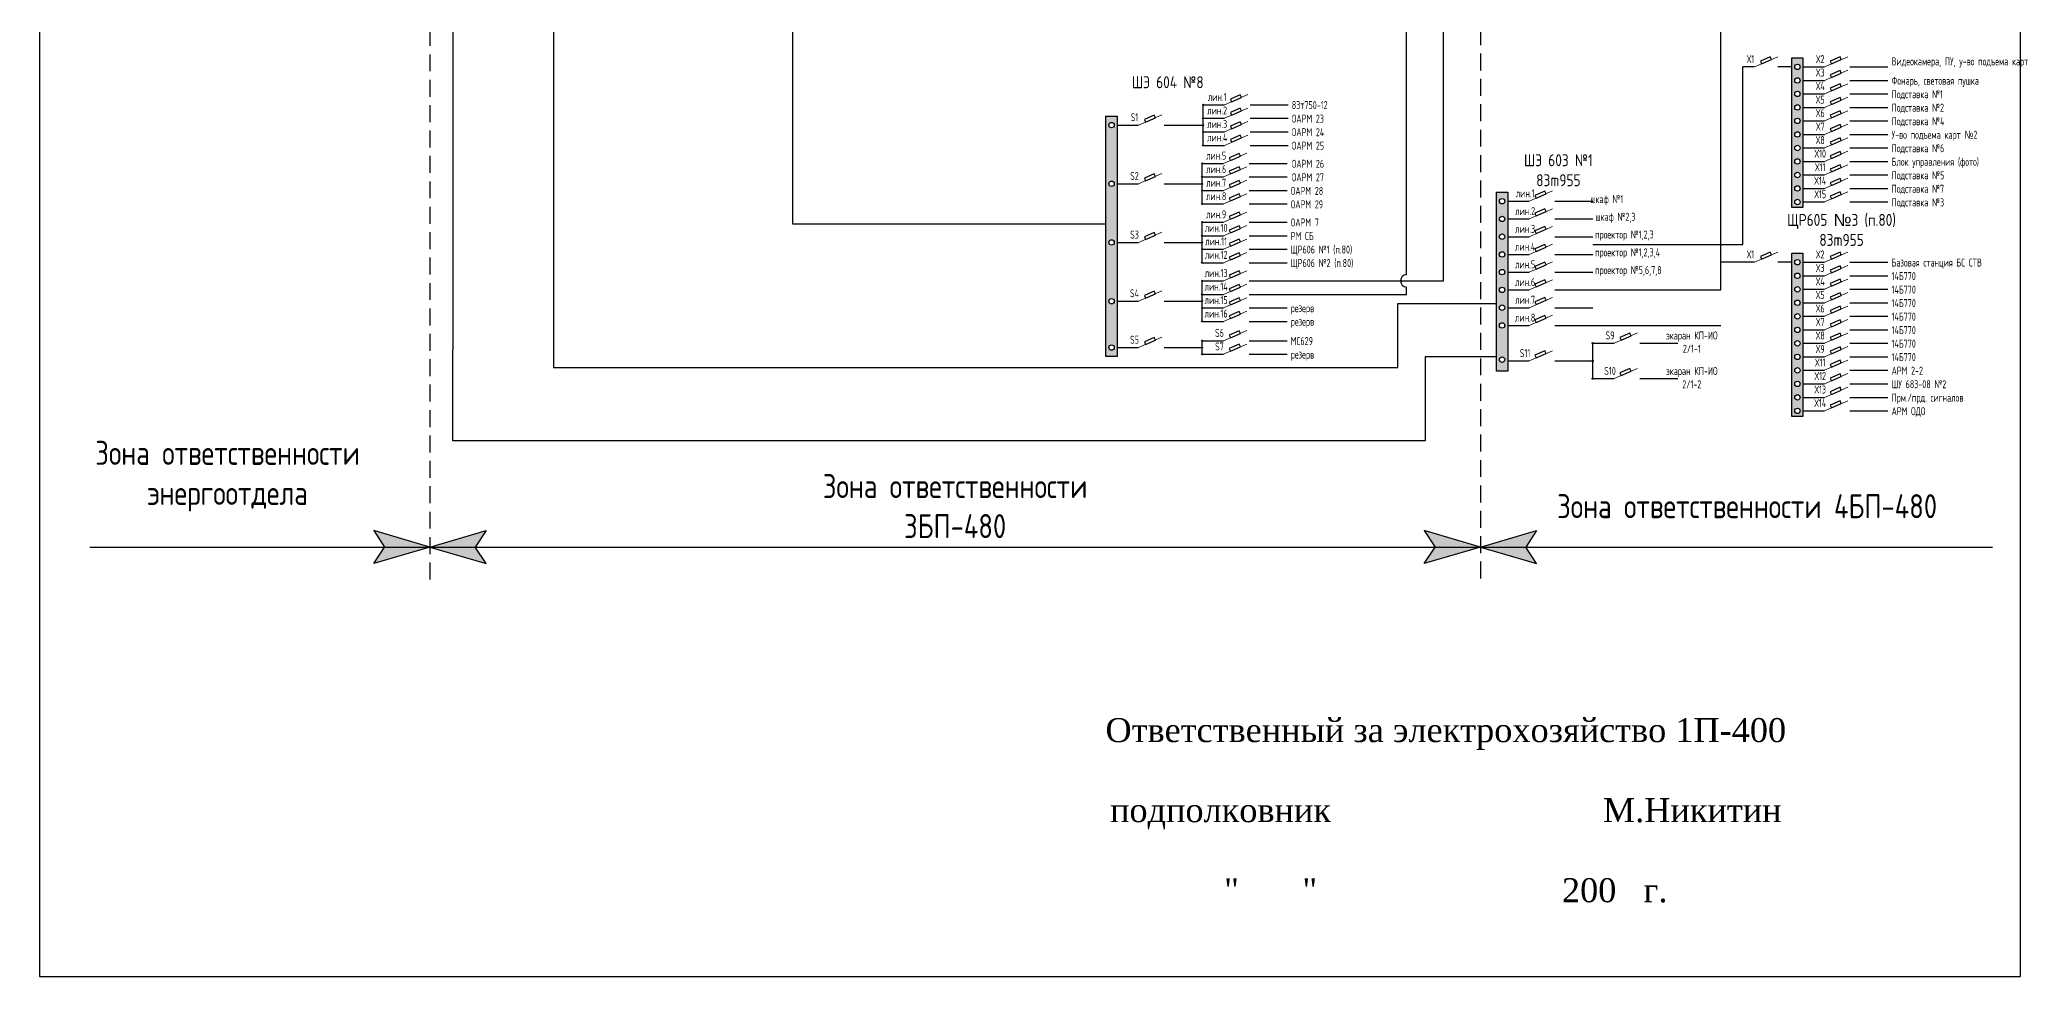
# Model space of a CAD drawing. Header units: millimetres. Extents: x 478 to 775, y 525 to 945.
# Drawn here: x 477.8 to 774.8, y 525.3 to 665.7 of the extents above; entities that cross this region are included whole.
import ezdxf

# ---------------------------------------------------------------- set-up
doc = ezdxf.new("R2010")
doc.units = ezdxf.units.MM
doc.header["$LTSCALE"] = 0.1
doc.linetypes.add('DASHEDX2', pattern=[38.1, 25.4, -12.7])
doc.styles.add('стиль1', font='txt.shx', dxfattribs={"width": 0.75, "height": 1.2})

msp = doc.modelspace()

# ---------------------------------------------------------------- hatches: boundary and pattern name
h = msp.add_hatch(color=256)
h.paths.add_polyline_path([(742.23, 662.97), (740.56, 662.97), (740.56, 640.53), (742.23, 640.53)])
h.paths.add_polyline_path([(741.8, 643.4, -1), (740.99, 643.4, -1)], flags=16)
h.paths.add_polyline_path([(740.99, 645.42, -1), (741.8, 645.42, -1)], flags=16)
h.paths.add_polyline_path([(741.8, 641.37, -1), (740.99, 641.37, -1)], flags=16)
h.paths.add_polyline_path([(740.99, 647.45, -1), (741.8, 647.45, -1)], flags=16)
h.paths.add_polyline_path([(740.99, 649.47, -1), (741.8, 649.47, -1)], flags=16)
h.paths.add_polyline_path([(740.99, 651.5, -1), (741.8, 651.5, -1)], flags=16)
h.paths.add_polyline_path([(740.99, 653.53, -1), (741.8, 653.53, -1)], flags=16)
h.paths.add_polyline_path([(740.99, 655.55, -1), (741.8, 655.55, -1)], flags=16)
h.paths.add_polyline_path([(740.99, 657.58, -1), (741.8, 657.58, -1)], flags=16)
h.paths.add_polyline_path([(740.99, 659.6, -1), (741.8, 659.6, -1)], flags=16)
h.paths.add_polyline_path([(740.99, 661.63, -1), (741.8, 661.63, -1)], flags=16)
h = msp.add_hatch(color=256)
h.paths.add_polyline_path([(637.72, 618.21), (639.4, 618.21), (639.4, 654.25), (637.72, 654.25)])
h.paths.add_polyline_path([(638.15, 635.3, -1), (638.97, 635.3, -1)], flags=16)
h.paths.add_polyline_path([(638.97, 626.5, -1), (638.15, 626.5, -1)], flags=16)
h.paths.add_polyline_path([(638.15, 644.1, -1), (638.97, 644.1, -1)], flags=16)
h.paths.add_polyline_path([(638.97, 619.55, -1), (638.15, 619.55, -1)], flags=16)
h.paths.add_polyline_path([(638.15, 652.9, -1), (638.97, 652.9, -1)], flags=16)
h = msp.add_hatch(color=256)
h.paths.add_polyline_path([(652.39, 655.94), (652.3, 655.94), (652.3, 655.85, 0.414214)], flags=17)
h.paths.add_polyline_path([(652.21, 655.94, 0.414214), (652.3, 655.85), (652.3, 655.94), (652.39, 655.94, 1)])
h = msp.add_hatch(color=256)
h.paths.add_polyline_path([(652.39, 653.92), (652.3, 653.92), (652.3, 653.83, 0.414214)], flags=17)
h.paths.add_polyline_path([(652.21, 653.92, 0.414214), (652.3, 653.83), (652.3, 653.92), (652.39, 653.92, 1)])
h = msp.add_hatch(color=256)
h.paths.add_polyline_path([(652.39, 652.9), (652.3, 652.9), (652.3, 652.81, 0.414214)], flags=17)
h.paths.add_polyline_path([(652.21, 652.9, 0.414214), (652.3, 652.81), (652.3, 652.9), (652.39, 652.9, 1)])
h = msp.add_hatch(color=256)
h.paths.add_polyline_path([(652.39, 651.89), (652.3, 651.89), (652.3, 651.8, 0.414214)], flags=17)
h.paths.add_polyline_path([(652.21, 651.89, 0.414214), (652.3, 651.8), (652.3, 651.89), (652.39, 651.89, 1)])
h = msp.add_hatch(color=256)
h.paths.add_polyline_path([(652.39, 649.86), (652.3, 649.86), (652.3, 649.77, 0.414214)], flags=17)
h.paths.add_polyline_path([(652.21, 649.86, 0.414214), (652.3, 649.77), (652.3, 649.86), (652.39, 649.86, 1)])
h = msp.add_hatch(color=256)
h.paths.add_polyline_path([(652.23, 647.14), (652.14, 647.14), (652.14, 647.05, 0.414214)], flags=17)
h.paths.add_polyline_path([(652.05, 647.14, 0.414214), (652.14, 647.05), (652.14, 647.14), (652.23, 647.14, 1)])
h = msp.add_hatch(color=256)
h.paths.add_polyline_path([(652.23, 645.12), (652.14, 645.12), (652.14, 645.03, 0.414214)], flags=17)
h.paths.add_polyline_path([(652.05, 645.12, 0.414214), (652.14, 645.03), (652.14, 645.12), (652.23, 645.12, 1)])
h = msp.add_hatch(color=256)
h.paths.add_polyline_path([(652.23, 644.1), (652.14, 644.1), (652.14, 644.01, 0.414214)], flags=17)
h.paths.add_polyline_path([(652.05, 644.1, 0.414214), (652.14, 644.01), (652.14, 644.1), (652.23, 644.1, 1)])
h = msp.add_hatch(color=256)
h.paths.add_polyline_path([(652.23, 643.09), (652.14, 643.09), (652.14, 643, 0.414214)], flags=17)
h.paths.add_polyline_path([(652.05, 643.09, 0.414214), (652.14, 643), (652.14, 643.09), (652.23, 643.09, 1)])
h = msp.add_hatch(color=256)
h.paths.add_polyline_path([(696.3, 616.02), (697.97, 616.02), (697.97, 642.84), (696.3, 642.84)])
h.paths.add_polyline_path([(696.73, 625.52, -1), (697.54, 625.52, -1)], flags=16)
h.paths.add_polyline_path([(696.73, 628.19, -1), (697.54, 628.19, -1)], flags=16)
h.paths.add_polyline_path([(697.54, 622.86, -1), (696.73, 622.86, -1)], flags=16)
h.paths.add_polyline_path([(696.73, 630.85, -1), (697.54, 630.85, -1)], flags=16)
h.paths.add_polyline_path([(696.73, 633.51, -1), (697.54, 633.51, -1)], flags=16)
h.paths.add_polyline_path([(697.54, 617.73, -1), (696.73, 617.73, -1)], flags=16)
h.paths.add_polyline_path([(696.73, 636.17, -1), (697.54, 636.17, -1)], flags=16)
h.paths.add_polyline_path([(696.73, 638.83, -1), (697.54, 638.83, -1)], flags=16)
h.paths.add_polyline_path([(696.73, 641.49, -1), (697.54, 641.49, -1)], flags=16)
h = msp.add_hatch(color=256)
h.paths.add_polyline_path([(652.23, 641.07), (652.14, 641.07), (652.14, 640.97, 0.414214)], flags=17)
h.paths.add_polyline_path([(652.05, 641.07, 0.414214), (652.14, 640.97), (652.14, 641.07), (652.23, 641.07, 1)])
h = msp.add_hatch(color=256)
h.paths.add_polyline_path([(652.23, 638.34), (652.14, 638.34), (652.14, 638.25, 0.414214)], flags=17)
h.paths.add_polyline_path([(652.05, 638.34, 0.414214), (652.14, 638.25), (652.14, 638.34), (652.23, 638.34, 1)])
h = msp.add_hatch(color=256)
h.paths.add_polyline_path([(652.23, 636.32), (652.14, 636.32), (652.14, 636.23, 0.414214)], flags=17)
h.paths.add_polyline_path([(652.05, 636.32, 0.414214), (652.14, 636.23), (652.14, 636.32), (652.23, 636.32, 1)])
h = msp.add_hatch(color=256)
h.paths.add_polyline_path([(652.23, 635.3), (652.14, 635.3), (652.14, 635.21, 0.414214)], flags=17)
h.paths.add_polyline_path([(652.05, 635.3, 0.414214), (652.14, 635.21), (652.14, 635.3), (652.23, 635.3, 1)])
h = msp.add_hatch(color=256)
h.paths.add_polyline_path([(652.23, 634.29), (652.14, 634.29), (652.14, 634.2, 0.414214)], flags=17)
h.paths.add_polyline_path([(652.05, 634.29, 0.414214), (652.14, 634.2), (652.14, 634.29), (652.23, 634.29, 1)])
h = msp.add_hatch(color=256)
h.paths.add_polyline_path([(742.23, 633.68), (740.56, 633.68), (740.56, 609.21), (742.23, 609.21)])
h.paths.add_polyline_path([(741.8, 618.15, -1), (740.99, 618.15, -1)], flags=16)
h.paths.add_polyline_path([(740.99, 620.18, -1), (741.8, 620.18, -1)], flags=16)
h.paths.add_polyline_path([(741.8, 616.13, -1), (740.99, 616.13, -1)], flags=16)
h.paths.add_polyline_path([(740.99, 622.2, -1), (741.8, 622.2, -1)], flags=16)
h.paths.add_polyline_path([(741.8, 614.1, -1), (740.99, 614.1, -1)], flags=16)
h.paths.add_polyline_path([(740.99, 624.23, -1), (741.8, 624.23, -1)], flags=16)
h.paths.add_polyline_path([(741.8, 612.07, -1), (740.99, 612.07, -1)], flags=16)
h.paths.add_polyline_path([(740.99, 626.26, -1), (741.8, 626.26, -1)], flags=16)
h.paths.add_polyline_path([(741.8, 610.05, -1), (740.99, 610.05, -1)], flags=16)
h.paths.add_polyline_path([(740.99, 628.28, -1), (741.8, 628.28, -1)], flags=16)
h.paths.add_polyline_path([(740.99, 630.31, -1), (741.8, 630.31, -1)], flags=16)
h.paths.add_polyline_path([(740.99, 632.34, -1), (741.8, 632.34, -1)], flags=16)
h = msp.add_hatch(color=256)
h.paths.add_polyline_path([(652.23, 632.27), (652.14, 632.27), (652.14, 632.18, 0.414214)], flags=17)
h.paths.add_polyline_path([(652.05, 632.27, 0.414214), (652.14, 632.18), (652.14, 632.27), (652.23, 632.27, 1)])
h = msp.add_hatch(color=256)
h.paths.add_polyline_path([(652.23, 629.54), (652.14, 629.54), (652.14, 629.45, 0.414214)], flags=17)
h.paths.add_polyline_path([(652.05, 629.54, 0.414214), (652.14, 629.45), (652.14, 629.54), (652.23, 629.54, 1)])
h = msp.add_hatch(color=256)
h.paths.add_polyline_path([(652.23, 627.52), (652.14, 627.52), (652.14, 627.43, 0.414214)], flags=17)
h.paths.add_polyline_path([(652.05, 627.52, 0.414214), (652.14, 627.43), (652.14, 627.52), (652.23, 627.52, 1)])
h = msp.add_hatch(color=256)
h.paths.add_polyline_path([(652.23, 626.5), (652.14, 626.5), (652.14, 626.41, 0.414214)], flags=17)
h.paths.add_polyline_path([(652.05, 626.5, 0.414214), (652.14, 626.41), (652.14, 626.5), (652.23, 626.5, 1)])
h = msp.add_hatch(color=256)
h.paths.add_polyline_path([(652.23, 625.49), (652.14, 625.49), (652.14, 625.4, 0.414214)], flags=17)
h.paths.add_polyline_path([(652.05, 625.49, 0.414214), (652.14, 625.4), (652.14, 625.49), (652.23, 625.49, 1)])
h = msp.add_hatch(color=256)
h.paths.add_polyline_path([(652.23, 623.47), (652.14, 623.47), (652.14, 623.38, 0.414214)], flags=17)
h.paths.add_polyline_path([(652.05, 623.47, 0.414214), (652.14, 623.38), (652.14, 623.47), (652.23, 623.47, 1)])
h = msp.add_hatch(color=256)
h.paths.add_polyline_path([(652.23, 620.57), (652.14, 620.57), (652.14, 620.47, 0.414214)], flags=17)
h.paths.add_polyline_path([(652.05, 620.57, 0.414214), (652.14, 620.47), (652.14, 620.57), (652.23, 620.57, 1)])
h = msp.add_hatch(color=256)
h.paths.add_polyline_path([(652.23, 619.55), (652.14, 619.55), (652.14, 619.46, 0.414214)], flags=17)
h.paths.add_polyline_path([(652.05, 619.55, 0.414214), (652.14, 619.46), (652.14, 619.55), (652.23, 619.55, 1)])
h = msp.add_hatch(color=256)
h.paths.add_polyline_path([(652.23, 618.54), (652.14, 618.54), (652.14, 618.45, 0.414214)], flags=17)
h.paths.add_polyline_path([(652.05, 618.54, 0.414214), (652.14, 618.45), (652.14, 618.54), (652.23, 618.54, 1)])
h = msp.add_hatch(color=256)
h.paths.add_polyline_path([(710.8, 620.2), (710.71, 620.2), (710.71, 620.11, 0.414214)], flags=17)
h.paths.add_polyline_path([(710.62, 620.2, 0.414214), (710.71, 620.11), (710.71, 620.2), (710.8, 620.2, 1)])
h = msp.add_hatch(color=256)
h.paths.add_polyline_path([(710.8, 617.54), (710.71, 617.54), (710.71, 617.45, 0.414214)], flags=17)
h.paths.add_polyline_path([(710.62, 617.54, 0.414214), (710.71, 617.45), (710.71, 617.54), (710.8, 617.54, 1)])
h = msp.add_hatch(color=256)
h.paths.add_polyline_path([(710.8, 614.88), (710.71, 614.88), (710.71, 614.79, 0.414214)], flags=17)
h.paths.add_polyline_path([(710.62, 614.88, 0.414214), (710.71, 614.79), (710.71, 614.88), (710.8, 614.88, 1)])
h = msp.add_hatch(color=256)
h.paths.add_polyline_path([(527.95, 592.09), (529.57, 589.62), (536.36, 589.62)])
h.paths.add_polyline_path([(536.36, 589.62), (529.57, 589.62), (527.95, 587.14)])
h.paths.add_polyline_path([(543.15, 589.62), (536.36, 589.62), (544.78, 587.14)])
h.paths.add_polyline_path([(544.78, 592.09), (536.36, 589.62), (543.15, 589.62)])
h = msp.add_hatch(color=256)
h.paths.add_polyline_path([(685.45, 592.09), (687.08, 589.62), (693.87, 589.62)])
h.paths.add_polyline_path([(693.87, 589.62), (687.08, 589.62), (685.45, 587.14)])
h.paths.add_polyline_path([(700.66, 589.62), (693.87, 589.62), (702.28, 587.14)])
h.paths.add_polyline_path([(702.28, 592.09), (693.87, 589.62), (700.66, 589.62)])

# ---------------------------------------------------------------- linework, layer by layer
for p, q in [((477.83, 945.25), (477.83, 525.25)), ((774.83, 525.25), (774.83, 945.25)), ((554.89, 761.67), (554.89, 616.55)), ((539.79, 759.92), (539.79, 619.22)), ((590.73, 727.5), (590.73, 638.11)), ((682.81, 630.46), (682.81, 699.34)), ((688.33, 629.54), (688.33, 697.22)), ((729.93, 628.19), (729.93, 690.07)), ((734.98, 661.63), (733.22, 661.63)), ((733.22, 635), (733.22, 661.63)), ((740.56, 661.63), (738.49, 661.63)), ((742.23, 661.63), (745.45, 661.63)), ((742.23, 659.6), (745.45, 659.6)), ((749.27, 661.63), (754.97, 661.63)), ((749.27, 659.6), (754.97, 659.6)), ((742.23, 657.58), (745.45, 657.58)), ((749.27, 657.58), (754.97, 657.58)), ((652.3, 655.94), (655.51, 655.94)), ((652.3, 649.86), (652.3, 655.94)), ((652.3, 653.92), (655.51, 653.92)), ((659.34, 655.94), (665.04, 655.94)), ((659.34, 653.92), (665.04, 653.92)), ((742.23, 655.55), (745.45, 655.55)), ((742.23, 653.53), (745.45, 653.53)), ((749.27, 655.55), (754.97, 655.55)), ((749.27, 653.53), (754.97, 653.53)), ((639.4, 652.9), (642.61, 652.9)), ((646.44, 652.9), (652.3, 652.9)), ((652.3, 651.89), (655.51, 651.89)), ((659.34, 651.89), (665.04, 651.89)), ((742.23, 651.5), (745.45, 651.5)), ((749.27, 651.5), (754.97, 651.5)), ((652.3, 649.86), (655.51, 649.86)), ((659.34, 649.86), (665.04, 649.86)), ((742.23, 649.47), (745.45, 649.47)), ((749.27, 649.47), (754.97, 649.47)), ((652.14, 647.14), (655.35, 647.14)), ((652.14, 641.07), (652.14, 647.14)), ((652.14, 645.12), (655.35, 645.12)), ((659.18, 647.14), (664.88, 647.14)), ((659.18, 645.12), (664.88, 645.12)), ((742.23, 647.45), (745.45, 647.45)), ((742.23, 645.42), (745.45, 645.42)), ((749.27, 647.45), (754.97, 647.45)), ((749.27, 645.42), (754.97, 645.42)), ((639.4, 644.1), (642.61, 644.1)), ((646.44, 644.1), (652.14, 644.1)), ((652.14, 643.09), (655.35, 643.09)), ((659.18, 643.09), (664.88, 643.09)), ((742.23, 643.4), (745.45, 643.4)), ((749.27, 643.4), (754.97, 643.4)), ((652.14, 641.07), (655.35, 641.07)), ((659.18, 641.07), (664.88, 641.07)), ((697.97, 641.49), (701.18, 641.49)), ((697.97, 638.83), (701.18, 638.83)), ((705.01, 641.49), (710.71, 641.49)), ((705.01, 638.83), (710.71, 638.83)), ((742.23, 640.53), (740.56, 640.53)), ((742.23, 641.37), (745.45, 641.37)), ((749.27, 641.37), (754.97, 641.37)), ((590.73, 638.11), (637.72, 638.11)), ((652.14, 638.34), (655.35, 638.34)), ((652.14, 632.27), (652.14, 638.34)), ((652.14, 636.32), (655.35, 636.32)), ((659.18, 638.34), (664.88, 638.34)), ((659.18, 636.32), (664.88, 636.32)), ((697.97, 636.17), (701.18, 636.17)), ((705.01, 636.17), (710.71, 636.17)), ((639.4, 635.3), (642.61, 635.3)), ((646.44, 635.3), (652.14, 635.3)), ((652.14, 634.29), (655.35, 634.29)), ((659.18, 634.29), (664.88, 634.29)), ((697.97, 633.51), (701.18, 633.51)), ((705.01, 633.51), (710.71, 633.51)), ((710.71, 635), (733.22, 635)), ((652.14, 632.27), (655.35, 632.27)), ((659.18, 632.27), (664.88, 632.27)), ((697.97, 630.85), (701.18, 630.85)), ((705.01, 630.85), (710.71, 630.85)), ((734.98, 632.34), (729.93, 632.34)), ((740.56, 632.34), (738.49, 632.34)), ((742.23, 632.34), (745.45, 632.34)), ((742.23, 630.31), (745.45, 630.31)), ((749.27, 632.34), (754.97, 632.34)), ((749.27, 630.31), (754.97, 630.31)), ((652.14, 629.54), (655.35, 629.54)), ((652.14, 623.47), (652.14, 629.54)), ((652.14, 627.52), (655.35, 627.52)), ((659.18, 629.54), (664.88, 629.54)), ((659.18, 627.52), (664.88, 627.52)), ((664.88, 629.54), (688.33, 629.54)), ((664.88, 627.52), (682.81, 627.52)), ((682.81, 627.52), (682.81, 628.63)), ((697.97, 628.19), (701.18, 628.19)), ((705.01, 628.19), (710.71, 628.19)), ((710.71, 628.19), (729.93, 628.19)), ((742.23, 628.28), (745.45, 628.28)), ((749.27, 628.28), (754.97, 628.28)), ((639.4, 626.5), (642.61, 626.5)), ((646.44, 626.5), (652.14, 626.5)), ((652.14, 625.49), (655.35, 625.49)), ((659.18, 625.49), (664.88, 625.49)), ((681.48, 616.55), (681.48, 626.16)), ((681.48, 626.16), (696.3, 626.16)), ((697.97, 625.52), (701.18, 625.52)), ((705.01, 625.52), (710.71, 625.52)), ((742.23, 626.26), (745.45, 626.26)), ((742.23, 624.23), (745.45, 624.23)), ((749.27, 626.26), (754.97, 626.26)), ((749.27, 624.23), (754.97, 624.23)), ((652.14, 623.47), (655.35, 623.47)), ((659.18, 623.47), (664.88, 623.47)), ((697.97, 622.86), (701.18, 622.86)), ((705.01, 622.86), (710.71, 622.86)), ((710.71, 622.86), (729.93, 622.86)), ((742.23, 622.2), (745.45, 622.2)), ((749.27, 622.2), (754.97, 622.2)), ((539.79, 605.58), (539.79, 619.22)), ((639.4, 619.55), (642.61, 619.55)), ((646.44, 619.55), (652.14, 619.55)), ((652.14, 620.57), (655.35, 620.57)), ((652.14, 618.54), (652.14, 620.57)), ((652.14, 618.54), (655.35, 618.54)), ((659.18, 620.57), (664.88, 620.57)), ((659.18, 618.54), (664.88, 618.54)), ((696.3, 618.13), (685.58, 618.13)), ((685.58, 618.13), (685.58, 605.58)), ((710.71, 620.2), (713.93, 620.2)), ((710.71, 614.88), (710.71, 620.2)), ((717.75, 620.2), (723.45, 620.2)), ((742.23, 620.18), (745.45, 620.18)), ((742.23, 618.15), (745.45, 618.15)), ((749.27, 620.18), (754.97, 620.18)), ((749.27, 618.15), (754.97, 618.15)), ((554.89, 616.55), (681.48, 616.55)), ((697.97, 617.54), (701.18, 617.54)), ((705.01, 617.54), (710.71, 617.54)), ((710.71, 614.88), (713.93, 614.88)), ((717.75, 614.88), (723.45, 614.88)), ((742.23, 616.13), (745.45, 616.13)), ((749.27, 616.13), (754.97, 616.13)), ((742.23, 614.1), (745.45, 614.1)), ((742.23, 612.07), (745.45, 612.07)), ((749.27, 614.1), (754.97, 614.1)), ((749.27, 612.07), (754.97, 612.07)), ((742.23, 610.05), (745.45, 610.05)), ((749.27, 610.05), (754.97, 610.05)), ((685.58, 605.58), (539.79, 605.58)), ((536.36, 589.62), (527.95, 592.09)), ((527.95, 592.09), (529.57, 589.62)), ((536.36, 589.62), (544.78, 592.09)), ((544.78, 592.09), (543.15, 589.62)), ((693.87, 589.62), (685.45, 592.09)), ((685.45, 592.09), (687.08, 589.62)), ((693.87, 589.62), (702.28, 592.09)), ((702.28, 592.09), (700.66, 589.62)), ((485.38, 589.62), (770.66, 589.62)), ((536.36, 589.62), (527.95, 587.14)), ((527.95, 587.14), (529.57, 589.62)), ((536.36, 589.62), (544.78, 587.14)), ((544.78, 587.14), (543.15, 589.62)), ((693.87, 589.62), (685.45, 587.14)), ((685.45, 587.14), (687.08, 589.62)), ((693.87, 589.62), (702.28, 587.14)), ((702.28, 587.14), (700.66, 589.62)), ((477.83, 525.25), (774.83, 525.25))]:
    msp.add_line(p, q)
at = {"linetype": 'DASHEDX2'}
for p, q in [((536.36, 899.73), (536.36, 583.51)), ((693.87, 694.12), (693.87, 584.29))]:
    msp.add_line(p, q, dxfattribs=at)
at = {"lineweight": 15}
for p, q in [((734.98, 661.63), (738.49, 663.16)), ((745.45, 661.63), (748.95, 663.16)), ((745.45, 659.6), (748.95, 661.13)), ((655.51, 655.94), (659.02, 657.47)), ((745.45, 657.58), (748.95, 659.11)), ((745.45, 655.55), (748.95, 657.08)), ((642.61, 652.9), (646.12, 654.43)), ((655.51, 653.92), (659.02, 655.45)), ((655.51, 651.89), (659.02, 653.42)), ((745.45, 653.53), (748.95, 655.05)), ((655.51, 649.86), (659.02, 651.39)), ((745.45, 651.5), (748.95, 653.03)), ((745.45, 649.47), (748.95, 651)), ((655.35, 647.14), (658.86, 648.67)), ((745.45, 647.45), (748.95, 648.98)), ((642.61, 644.1), (646.12, 645.63)), ((655.35, 645.12), (658.86, 646.65)), ((655.35, 643.09), (658.86, 644.62)), ((745.45, 645.42), (748.95, 646.95)), ((745.45, 643.4), (748.95, 644.92)), ((655.35, 641.07), (658.86, 642.59)), ((701.18, 641.49), (704.69, 643.02)), ((745.45, 641.37), (748.95, 642.9)), ((655.35, 638.34), (658.86, 639.87)), ((701.18, 638.83), (704.69, 640.36)), ((642.61, 635.3), (646.12, 636.83)), ((655.35, 636.32), (658.86, 637.85)), ((655.35, 634.29), (658.86, 635.82)), ((701.18, 636.17), (704.69, 637.7)), ((655.35, 632.27), (658.86, 633.79)), ((701.18, 633.51), (704.69, 635.04)), ((734.98, 632.34), (738.49, 633.86)), ((745.45, 632.34), (748.95, 633.86)), ((655.35, 629.54), (658.86, 631.07)), ((701.18, 630.85), (704.69, 632.38)), ((701.18, 628.19), (704.69, 629.71)), ((745.45, 630.31), (748.95, 631.84)), ((745.45, 628.28), (748.95, 629.81)), ((642.61, 626.5), (646.12, 628.03)), ((655.35, 627.52), (658.86, 629.05)), ((655.35, 625.49), (658.86, 627.02)), ((701.18, 625.52), (704.69, 627.05)), ((745.45, 626.26), (748.95, 627.79)), ((655.35, 623.47), (658.86, 624.99)), ((701.18, 622.86), (704.69, 624.39)), ((745.45, 624.23), (748.95, 625.76)), ((745.45, 622.2), (748.95, 623.73)), ((642.61, 619.55), (646.12, 621.08)), ((655.35, 620.57), (658.86, 622.09)), ((713.93, 620.2), (717.43, 621.73)), ((745.45, 620.18), (748.95, 621.71)), ((655.35, 618.54), (658.86, 620.07)), ((701.18, 617.54), (704.69, 619.07)), ((745.45, 618.15), (748.95, 619.68)), ((713.93, 614.88), (717.43, 616.41)), ((745.45, 616.13), (748.95, 617.65)), ((745.45, 614.1), (748.95, 615.63)), ((745.45, 612.07), (748.95, 613.6)), ((745.45, 610.05), (748.95, 611.58))]:
    msp.add_line(p, q, dxfattribs=at)
for points in [[(736.03, 662.08), (737.52, 662.73), (737.34, 663.14), (735.85, 662.49)], [(740.56, 662.97), (742.23, 662.97), (742.23, 640.53), (740.56, 640.53)], [(746.49, 662.08), (747.98, 662.73), (747.8, 663.14), (746.31, 662.49)], [(746.49, 660.06), (747.98, 660.71), (747.8, 661.11), (746.31, 660.46)], [(656.56, 656.4), (658.05, 657.05), (657.87, 657.45), (656.38, 656.8)], [(746.49, 658.03), (747.98, 658.68), (747.8, 659.08), (746.31, 658.43)], [(746.49, 656.01), (747.98, 656.66), (747.8, 657.06), (746.31, 656.41)], [(637.72, 654.25), (639.4, 654.25), (639.4, 618.21), (637.72, 618.21)], [(643.65, 653.36), (645.15, 654.01), (644.97, 654.41), (643.48, 653.76)], [(656.56, 654.37), (658.05, 655.02), (657.87, 655.42), (656.38, 654.77)], [(746.49, 653.98), (747.98, 654.63), (747.8, 655.03), (746.31, 654.38)], [(656.56, 652.34), (658.05, 653), (657.87, 653.4), (656.38, 652.75)], [(656.56, 650.32), (658.05, 650.97), (657.87, 651.37), (656.38, 650.72)], [(746.49, 651.95), (747.98, 652.6), (747.8, 653.01), (746.31, 652.36)], [(746.49, 649.93), (747.98, 650.58), (747.8, 650.98), (746.31, 650.33)], [(656.4, 647.6), (657.89, 648.25), (657.71, 648.65), (656.22, 648)], [(746.49, 647.9), (747.98, 648.55), (747.8, 648.95), (746.31, 648.3)], [(643.65, 644.56), (645.15, 645.21), (644.97, 645.61), (643.48, 644.96)], [(656.4, 645.57), (657.89, 646.22), (657.71, 646.62), (656.22, 645.97)], [(656.4, 643.55), (657.89, 644.2), (657.71, 644.6), (656.22, 643.95)], [(746.49, 645.88), (747.98, 646.53), (747.8, 646.93), (746.31, 646.28)], [(746.49, 643.85), (747.98, 644.5), (747.8, 644.9), (746.31, 644.25)], [(656.4, 641.52), (657.89, 642.17), (657.71, 642.57), (656.22, 641.92)], [(696.3, 642.84), (697.97, 642.84), (697.97, 616.02), (696.3, 616.02)], [(702.23, 641.95), (703.72, 642.6), (703.54, 643), (702.05, 642.35)], [(746.49, 641.82), (747.98, 642.47), (747.8, 642.88), (746.31, 642.23)], [(656.4, 638.8), (657.89, 639.45), (657.71, 639.85), (656.22, 639.2)], [(702.23, 639.29), (703.72, 639.94), (703.54, 640.34), (702.05, 639.69)], [(643.65, 635.76), (645.15, 636.41), (644.97, 636.81), (643.48, 636.16)], [(656.4, 636.77), (657.89, 637.42), (657.71, 637.82), (656.22, 637.17)], [(656.4, 634.75), (657.89, 635.4), (657.71, 635.8), (656.22, 635.15)], [(702.23, 636.63), (703.72, 637.28), (703.54, 637.68), (702.05, 637.03)], [(656.4, 632.72), (657.89, 633.37), (657.71, 633.77), (656.22, 633.12)], [(702.23, 633.96), (703.72, 634.61), (703.54, 635.02), (702.05, 634.37)], [(736.03, 632.79), (737.52, 633.44), (737.34, 633.84), (735.85, 633.19)], [(740.56, 633.68), (742.23, 633.68), (742.23, 609.21), (740.56, 609.21)], [(746.49, 632.79), (747.98, 633.44), (747.8, 633.84), (746.31, 633.19)], [(656.4, 630), (657.89, 630.65), (657.71, 631.05), (656.22, 630.4)], [(702.23, 631.3), (703.72, 631.95), (703.54, 632.35), (702.05, 631.7)], [(702.23, 628.64), (703.72, 629.29), (703.54, 629.69), (702.05, 629.04)], [(746.49, 630.76), (747.98, 631.41), (747.8, 631.82), (746.31, 631.16)], [(746.49, 628.74), (747.98, 629.39), (747.8, 629.79), (746.31, 629.14)], [(643.65, 626.96), (645.15, 627.61), (644.97, 628.01), (643.48, 627.36)], [(656.4, 627.97), (657.89, 628.62), (657.71, 629.02), (656.22, 628.37)], [(656.4, 625.95), (657.89, 626.6), (657.71, 627), (656.22, 626.35)], [(702.23, 625.98), (703.72, 626.63), (703.54, 627.03), (702.05, 626.38)], [(746.49, 626.71), (747.98, 627.36), (747.8, 627.76), (746.31, 627.11)], [(656.4, 623.92), (657.89, 624.57), (657.71, 624.97), (656.22, 624.32)], [(702.23, 623.32), (703.72, 623.97), (703.54, 624.37), (702.05, 623.72)], [(746.49, 624.68), (747.98, 625.34), (747.8, 625.74), (746.31, 625.09)], [(746.49, 622.66), (747.98, 623.31), (747.8, 623.71), (746.31, 623.06)], [(643.65, 620.01), (645.15, 620.66), (644.97, 621.06), (643.48, 620.41)], [(656.4, 621.02), (657.89, 621.67), (657.71, 622.07), (656.22, 621.42)], [(714.97, 620.65), (716.46, 621.3), (716.28, 621.71), (714.79, 621.06)], [(746.49, 620.63), (747.98, 621.28), (747.8, 621.68), (746.31, 621.03)], [(656.4, 618.99), (657.89, 619.64), (657.71, 620.05), (656.22, 619.4)], [(702.23, 617.99), (703.72, 618.64), (703.54, 619.05), (702.05, 618.39)], [(746.49, 618.61), (747.98, 619.26), (747.8, 619.66), (746.31, 619.01)], [(714.97, 615.33), (716.46, 615.98), (716.28, 616.38), (714.79, 615.73)], [(746.49, 616.58), (747.98, 617.23), (747.8, 617.63), (746.31, 616.98)], [(746.49, 614.55), (747.98, 615.2), (747.8, 615.61), (746.31, 614.96)], [(746.49, 612.53), (747.98, 613.18), (747.8, 613.58), (746.31, 612.93)], [(746.49, 610.5), (747.98, 611.15), (747.8, 611.55), (746.31, 610.9)]]:
    msp.add_lwpolyline(points, close=True)
for centre, radius in [((741.4, 661.63), 0.407), ((741.4, 659.6), 0.407), ((741.4, 657.58), 0.407), ((652.3, 655.94), 0.0905), ((652.3, 653.92), 0.0905), ((741.4, 655.55), 0.407), ((741.4, 653.53), 0.407), ((638.56, 652.9), 0.407), ((652.3, 652.9), 0.0905), ((652.3, 651.89), 0.0905), ((741.4, 651.5), 0.407), ((652.3, 649.86), 0.0905), ((741.4, 649.47), 0.407), ((741.4, 647.45), 0.407), ((638.56, 644.1), 0.407), ((652.14, 647.14), 0.0905), ((652.14, 645.12), 0.0905), ((741.4, 645.42), 0.407), ((652.14, 644.1), 0.0905), ((652.14, 643.09), 0.0905), ((697.13, 641.49), 0.407), ((741.4, 643.4), 0.407), ((741.4, 641.37), 0.407), ((652.14, 641.07), 0.0905), ((697.13, 638.83), 0.407), ((638.56, 635.3), 0.407), ((652.14, 638.34), 0.0905), ((652.14, 636.32), 0.0905), ((697.13, 636.17), 0.407), ((652.14, 635.3), 0.0905), ((652.14, 634.29), 0.0905), ((697.13, 633.51), 0.407), ((741.4, 632.34), 0.407), ((652.14, 632.27), 0.0905), ((697.13, 630.85), 0.407), ((741.4, 630.31), 0.407), ((638.56, 626.5), 0.407), ((652.14, 629.54), 0.0905), ((652.14, 627.52), 0.0905), ((697.13, 628.19), 0.407), ((741.4, 628.28), 0.407), ((652.14, 626.5), 0.0905), ((652.14, 625.49), 0.0905), ((697.13, 625.52), 0.407), ((741.4, 626.26), 0.407), ((741.4, 624.23), 0.407), ((652.14, 623.47), 0.0905), ((697.13, 622.86), 0.407), ((741.4, 622.2), 0.407), ((638.56, 619.55), 0.407), ((652.14, 620.57), 0.0905), ((652.14, 619.55), 0.0905), ((652.14, 618.54), 0.0905), ((697.13, 617.73), 0.407), ((710.71, 620.2), 0.0905), ((741.4, 620.18), 0.407), ((741.4, 618.15), 0.407), ((710.71, 617.54), 0.0905), ((710.71, 614.88), 0.0905), ((741.4, 616.13), 0.407), ((741.4, 614.1), 0.407), ((741.4, 612.07), 0.407), ((741.4, 610.05), 0.407)]:
    msp.add_circle(centre, radius)
msp.add_arc((682.81, 629.54), 0.919, 90, 270)

# ---------------------------------------------------------------- texts
at = {"char_height": 1.2, "style": 'стиль1'}
for s, insert, width, attachment_point in [('{\\fGOST|b0|i0|c204|p34;Х1}', (734.37, 662.8), 14.6601, 5), ('{\\fGOST|b0|i0|c204|p34;Х2}', (744.83, 662.8), 14.6601, 5), ('{\\fGOST|b0|i0|c204|p34;Видеокамера, ПУ, у-во подъема карт}', (755.52, 663.06), 21.5755, 1), ('{\\fGOST|b0|i0|c204|p34;Х4}', (744.83, 658.75), 14.6601, 5), ('{\\fGOST|b0|i0|c204|p34;Х3}', (744.83, 660.78), 14.6601, 5), ('{\\fGOST|b0|i0|c204|p34;Фонарь, световая пушка}', (755.52, 660.16), 21.5755, 1), ('{\\fGOST|b0|i0|c204|p34;лин.1}', (654.4, 657.12), 14.6601, 5), ('{\\fGOST|b0|i0|c204|p34;83т750-12}', (665.59, 656.5), 14.6601, 1), ('{\\fGOST|b0|i0|c204|p34;Х5}', (744.83, 656.72), 14.6601, 5), ('{\\fGOST|b0|i0|c204|p34;Подставка №1}', (755.52, 658.13), 14.6601, 1), ('{\\fGOST|b0|i0|c204|p34;S1}', (642, 654.08), 14.6601, 5), ('{\\fGOST|b0|i0|c204|p34;лин.2}', (654.4, 655.09), 14.6601, 5), ('{\\fGOST|b0|i0|c204|p34;лин.3}', (654.4, 653.06), 14.6601, 5), ('{\\fGOST|b0|i0|c204|p34;ОАРМ 23}', (665.59, 654.47), 14.6601, 1), ('{\\fGOST|b0|i0|c204|p34;Х6}', (744.83, 654.7), 14.6601, 5), ('{\\fGOST|b0|i0|c204|p34;Подставка №2}', (755.52, 656.11), 14.6601, 1), ('{\\fGOST|b0|i0|c204|p34;Подставка №4}', (755.52, 654.08), 14.6601, 1), ('{\\fGOST|b0|i0|c204|p34;лин.4}', (654.4, 651.04), 14.6601, 5), ('{\\fGOST|b0|i0|c204|p34;ОАРМ 24}', (665.59, 652.44), 14.6601, 1), ('{\\fGOST|b0|i0|c204|p34;Х8}', (744.83, 650.65), 14.6601, 5), ('{\\fGOST|b0|i0|c204|p34;Х7}', (744.83, 652.67), 14.6601, 5), ('{\\fGOST|b0|i0|c204|p34;У-во подъема карт \\fArial|b0|i0|c204|p34;№\\fGOST|b0|i0|c204|p34;2}', (755.52, 652.05), 17.603, 1), ('{\\fGOST|b0|i0|c204|p34;лин.5}', (654.24, 648.32), 14.6601, 5), ('{\\fGOST|b0|i0|c204|p34;ОАРМ 25}', (665.59, 650.42), 14.6601, 1), ('{\\fGOST|b0|i0|c204|p34;ОАРМ 26}', (665.59, 647.7), 14.6601, 1), ('{\\fGOST|b0|i0|c204|p34;Х10}', (744.83, 648.62), 14.6601, 5), ('{\\fGOST|b0|i0|c204|p34;Подставка №6}', (755.52, 650.03), 14.6601, 1), ('{\\fGOST|b0|i0|c204|p34;Блок управления (фото)}', (755.52, 648), 14.6601, 1), ('{\\fGOST|b0|i0|c204|p34;S2}', (642, 645.28), 14.6601, 5), ('{\\fGOST|b0|i0|c204|p34;лин.6}', (654.24, 646.29), 14.6601, 5), ('{\\fGOST|b0|i0|c204|p34;лин.7}', (654.24, 644.26), 14.6601, 5), ('{\\fGOST|b0|i0|c204|p34;ОАРМ 27}', (665.59, 645.67), 14.6601, 1), ('{\\fGOST|b0|i0|c204|p34;Х14}', (744.83, 644.57), 14.6601, 5), ('{\\fGOST|b0|i0|c204|p34;Х11}', (744.83, 646.59), 14.6601, 5), ('{\\fGOST|b0|i0|c204|p34;Подставка №5}', (755.52, 645.98), 14.6601, 1), ('{\\fGOST|b0|i0|c204|p34;лин.8}', (654.24, 642.24), 14.6601, 5), ('{\\fGOST|b0|i0|c204|p34;ОАРМ 28}', (665.43, 643.64), 14.6601, 1), ('{\\fGOST|b0|i0|c204|p34;ОАРМ 29}', (665.43, 641.62), 14.6601, 1), ('{\\fGOST|b0|i0|c204|p34;лин.1}', (700.57, 642.67), 14.6601, 5), ('{\\fGOST|b0|i0|c204|p34;шкаф №1}', (712.82, 641.65), 14.6601, 5), ('{\\fGOST|b0|i0|c204|p34;Х15}', (744.83, 642.54), 14.6601, 5), ('{\\fGOST|b0|i0|c204|p34;Подставка №7}', (755.52, 643.95), 14.6601, 1), ('{\\fGOST|b0|i0|c204|p34;Подставка №3}', (755.52, 641.92), 14.6601, 1), ('{\\fGOST|b0|i0|c204|p34;лин.9}', (654.24, 639.52), 14.6601, 5), ('{\\fGOST|b0|i0|c204|p34;ОАРМ 7}', (665.43, 638.9), 14.6601, 1), ('{\\fGOST|b0|i0|c204|p34;лин.2}', (700.57, 640), 14.6601, 5), ('{\\fGOST|b0|i0|c204|p34;шкаф №2,3}', (711.12, 638.99), 14.6601, 4), ('{\\fGOST|b0|i0|c204|p34;S3}', (642, 636.48), 14.6601, 5), ('{\\fGOST|b0|i0|c204|p34;лин.10}', (654.24, 637.49), 14.6601, 5), ('{\\fGOST|b0|i0|c204|p34;лин.11}', (654.24, 635.46), 14.6601, 5), ('{\\fGOST|b0|i0|c204|p34;РМ СБ}', (665.43, 636.87), 14.6601, 1), ('{\\fGOST|b0|i0|c204|p34;лин.3}', (700.57, 637.34), 14.6601, 5), ('{\\fGOST|b0|i0|c204|p34;проектор №1,2,3}', (711.06, 636.33), 14.6601, 4), ('{\\fGOST|b0|i0|c204|p34;лин.12}', (654.24, 633.44), 14.6601, 5), ('{\\fGOST|b0|i0|c204|p34;ЩР606 №1 (п.80)}', (665.43, 634.84), 14.6601, 1), ('{\\fGOST|b0|i0|c204|p34;ЩР606 №2 (п.80)}', (665.43, 632.82), 14.6601, 1), ('{\\fGOST|b0|i0|c204|p34;лин.4}', (700.57, 634.68), 14.6601, 5), ('{\\fGOST|b0|i0|c204|p34;лин.5}', (700.57, 632.02), 14.6601, 5), ('{\\fGOST|b0|i0|c204|p34;проектор №1,2,3,4}', (711.06, 633.66), 14.6601, 4), ('{\\fGOST|b0|i0|c204|p34;Х1}', (734.37, 633.51), 14.6601, 5), ('{\\fGOST|b0|i0|c204|p34;Х2}', (744.83, 633.51), 14.6601, 5), ('{\\fGOST|b0|i0|c204|p34;Базовая станция БС СТВ}', (755.52, 632.89), 18.5509, 1), ('{\\fGOST|b0|i0|c204|p34;лин.13}', (654.24, 630.72), 14.6601, 5), ('{\\fGOST|b0|i0|c204|p34;лин.6}', (700.57, 629.36), 14.6601, 5), ('{\\fGOST|b0|i0|c204|p34;проектор №5,6,7,8}', (711.06, 631), 14.6601, 4), ('{\\fGOST|b0|i0|c204|p34;Х4}', (744.83, 629.45), 14.6601, 5), ('{\\fGOST|b0|i0|c204|p34;Х3}', (744.83, 631.48), 14.6601, 5), ('{\\fGOST|b0|i0|c204|p34;14Б770}', (755.52, 630.86), 14.6601, 1), ('{\\fGOST|b0|i0|c204|p34;S4}', (642, 627.68), 14.6601, 5), ('{\\fGOST|b0|i0|c204|p34;лин.14}', (654.24, 628.69), 14.6601, 5), ('{\\fGOST|b0|i0|c204|p34;лин.15}', (654.24, 626.66), 14.6601, 5), ('{\\fGOST|b0|i0|c204|p34;лин.7}', (700.57, 626.7), 14.6601, 5), ('{\\fGOST|b0|i0|c204|p34;Х5}', (744.83, 627.43), 14.6601, 5), ('{\\fGOST|b0|i0|c204|p34;14Б770}', (755.52, 628.84), 14.6601, 1), ('{\\fGOST|b0|i0|c204|p34;14Б770}', (755.52, 626.81), 14.6601, 1), ('{\\fGOST|b0|i0|c204|p34;лин.16}', (654.24, 624.64), 14.6601, 5), ('{\\fGOST|b0|i0|c204|p34;резерв}', (665.43, 626.05), 14.6601, 1), ('{\\fGOST|b0|i0|c204|p34;резерв}', (665.43, 624.02), 14.6601, 1), ('{\\fGOST|b0|i0|c204|p34;лин.8}', (700.57, 624.03), 14.6601, 5), ('{\\fGOST|b0|i0|c204|p34;Х6}', (744.83, 625.4), 14.6601, 5), ('{\\fGOST|b0|i0|c204|p34;Х7}', (744.83, 623.38), 14.6601, 5), ('{\\fGOST|b0|i0|c204|p34;14Б770}', (755.52, 624.78), 14.6601, 1), ('{\\fGOST|b0|i0|c204|p34;S5}', (642, 620.72), 14.6601, 5), ('{\\fGOST|b0|i0|c0|p34;S6}', (654.74, 621.74), 14.6601, 5), ('{\\fGOST|b0|i0|c204|p34;МС629}', (665.43, 621.12), 14.6601, 1), ('{\\fGOST|b0|i0|c0|p34;S\\fGOST|b0|i0|c204|p34;9}', (713.31, 621.37), 14.6601, 5), ('{\\fGOST|b0|i0|c204|p34;экаран КП-ИО\\P2/1-1}', (725.57, 620.36), 14.6601, 5), ('{\\fGOST|b0|i0|c204|p34;Х8}', (744.83, 621.35), 14.6601, 5), ('{\\fGOST|b0|i0|c204|p34;14Б770}', (755.52, 622.76), 14.6601, 1), ('{\\fGOST|b0|i0|c204|p34;14Б770}', (755.52, 620.73), 14.6601, 1), ('{\\fGOST|b0|i0|c0|p34;S7}', (654.74, 619.71), 14.6601, 5), ('{\\fGOST|b0|i0|c204|p34;резерв}', (665.43, 619.09), 14.6601, 1), ('{\\fGOST|b0|i0|c0|p34;S\\fGOST|b0|i0|c204|p34;11}', (700.57, 618.71), 14.6601, 5), ('{\\fGOST|b0|i0|c204|p34;Х11}', (744.83, 617.3), 14.6601, 5), ('{\\fGOST|b0|i0|c204|p34;Х9}', (744.83, 619.32), 14.6601, 5), ('{\\fGOST|b0|i0|c204|p34;14Б770}', (755.52, 618.71), 14.6601, 1), ('{\\fGOST|b0|i0|c0|p34;S\\fGOST|b0|i0|c204|p34;10}', (713.31, 616.05), 14.6601, 5), ('{\\fGOST|b0|i0|c204|p34;экаран КП-ИО\\P2/1-2}', (725.57, 615.03), 14.6601, 5), ('{\\fGOST|b0|i0|c204|p34;Х12}', (744.83, 615.27), 14.6601, 5), ('{\\fGOST|b0|i0|c204|p34;АРМ 2-2}', (755.52, 616.68), 14.6601, 1), ('{\\fGOST|b0|i0|c204|p34;Х14}', (744.83, 611.22), 14.6601, 5), ('{\\fGOST|b0|i0|c204|p34;Х13}', (744.83, 613.25), 14.6601, 5), ('{\\fGOST|b0|i0|c204|p34;ШУ 683-08 №2}', (755.52, 614.65), 14.6601, 1), ('{\\fGOST|b0|i0|c204|p34;Прм./прд. сигналов}', (755.52, 612.63), 14.6601, 1), ('{\\fGOST|b0|i0|c204|p34;АРМ ОДО}', (755.52, 610.6), 14.6601, 1)]:
    msp.add_mtext(s, dxfattribs=dict(at, insert=insert, width=width, attachment_point=attachment_point))
at = {"attachment_point": 5}
for s, insert, char_height, width in [('{\\fGOST|b0|i0|c204|p34;ШЭ 604 №8}', (646.99, 659.33), 1.8, 17.4336), ('{\\fGOST|b0|i0|c204|p34;ШЭ 603 №1\\P83m955}', (705.56, 646.13), 1.8, 17.4336), ('{\\fGOST|b0|i0|c204|p34;ЩР605 \\fArial|b0|i0|c204|p34;№\\fGOST|b0|i0|c204|p34;3 (п.80)\\P83m955}', (748.02, 637.18), 1.8, 27.1105), ('{\\fGOST|b0|i0|c204|p34;Зона ответственности\\Pэнергоотдела}', (506.02, 600.26), 3.6, 65.5345), ('{\\fGOST|b0|i0|c204|p34;Зона ответственности\\P3БП-480}', (615.11, 595.77), 3.6, 157.5065), ('{\\fGOST|b0|i0|c204|p34;Зона ответственности 4БП-480}', (733.86, 595.76), 3.6, 79.9934), ('{\\fTimes New Roman|b0|i0|c204|p18;Ответственный\\fTimes New Roman|b0|i0|c238|p18; \\fTimes New Roman|b0|i0|c204|p18;за\\fTimes New Roman|b0|i0|c238|p18; \\fTimes New Roman|b0|i0|c204|p18;электрохозяйство\\fTimes New Roman|b0|i0|c238|p18; 1\\fTimes New Roman|b0|i0|c204|p18;П\\fTimes New Roman|b0|i0|c238|p18;-400\\P                                         \\P\\fTimes New Roman|b0|i0|c204|p18;подполковник\\fTimes New Roman|b0|i0|c238|p18;     \\fTimes New Roman|b0|i0|c204|p18;                \\fTimes New Roman|b0|i0|c238|p18;         \\fTimes New Roman|b0|i0|c204|p18;М\\fTimes New Roman|b0|i0|c238|p18;.\\fTimes New Roman|b0|i0|c204|p18;Никитин\\fTimes New Roman|b0|i0|c0|p18;\\P\\fTimes New Roman|b0|i0|c238|p18;\\P"\\fTimes New Roman|b0|i0|c0|p18;       \\fTimes New Roman|b0|i0|c238|p18;" \\fTimes New Roman|b0|i0|c0|p18;                          \\fTimes New Roman|b0|i0|c238|p18;200\\fTimes New Roman|b0|i0|c0|p18;   \\fTimes New Roman|b0|i0|c204|p18;г\\fTimes New Roman|b0|i0|c238|p18;.  }', (688.68, 550.14), 3.6, 272.1339)]:
    msp.add_mtext(s, dxfattribs=dict(at, insert=insert, char_height=char_height, width=width))

doc.saveas('drawing.dxf')
